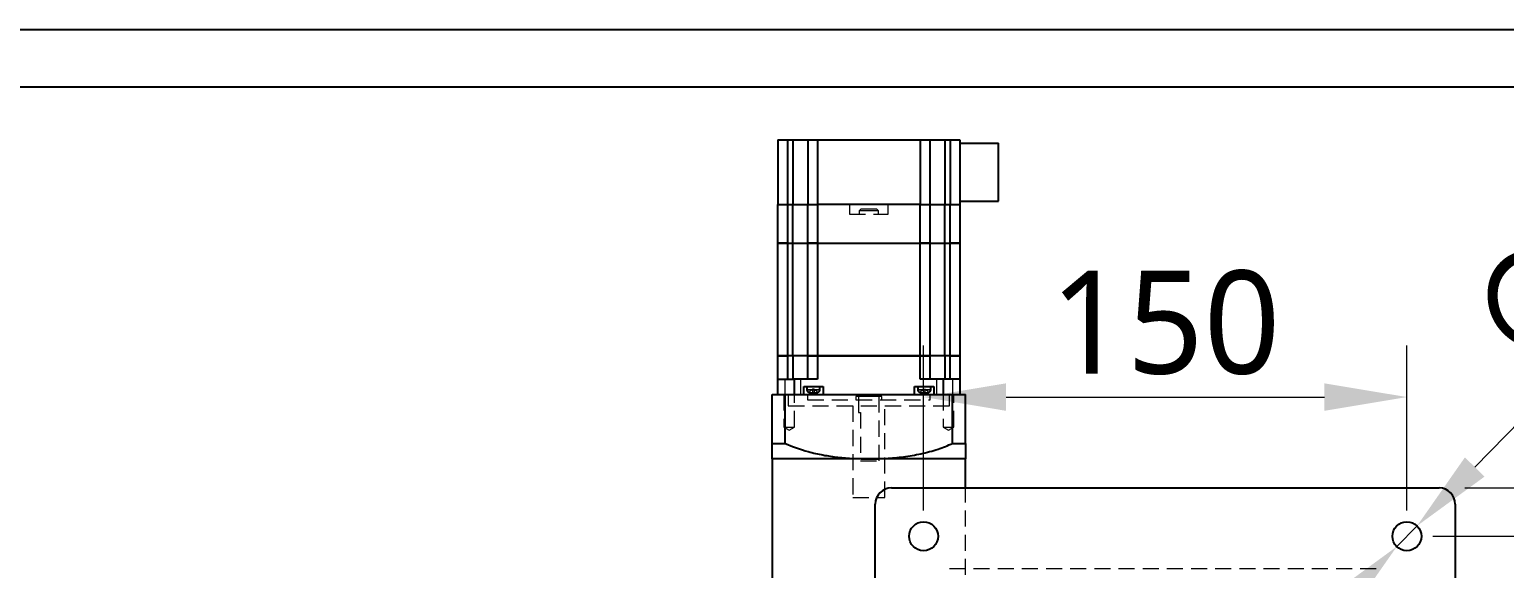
# Model space of a CAD drawing. Header units: millimetres. Extents: x -449 to 2916, y -1257 to 1632.
# Drawn here: x 1429.5 to 1887.3, y 1465.1 to 1632.3 of the extents above; entities that cross this region are included whole.
import ezdxf

# ---------------------------------------------------------------- set-up
doc = ezdxf.new("R2010")
doc.units = ezdxf.units.MM
doc.header["$PDSIZE"] = -1
doc.linetypes.add('HIDDEN', pattern=[0.075, 0.05, -0.025])
doc.layers.add('细线层', color=252, linetype='Continuous', lineweight=13)
doc.styles.add('wf', font='')
doc.styles.get('wf').set_extended_font_data('Microsoft YaHei')
doc.dimstyles.new('wf8', dxfattribs={"dimscale": 8, "dimtxt": 4, "dimasz": 3.2, "dimexe": 2, "dimexo": 1, "dimgap": 0.8, "dimtad": 1, "dimdec": 1, "dimdsep": 46, "dimtxsty": 'wf', "dimcen": 0, "dimclrd": 6, "dimclre": 6, "dimadec": 0, "dimazin": 0, "dimtm": 1e-09, "dimtfac": 0.7, "dimtdec": 1, "dimtmove": 0, "dimatfit": 3, "dimfxl": 0, "dimtolj": 1, "dimlwd": 13, "dimlwe": 13, "dimarcsym": 0})

# ---------------------------------------------------------------- blocks, each defined once
blk = doc.blocks.new('*D340')
at = {"color": 6, "lineweight": 13}
for p, q in [((1875.03, 1490.06), (2034.67, 1490.06)), ((2018.67, 1464.46), (2018.67, 1315.66)), ((1875.03, 1290.06), (2034.67, 1290.06))]:
    blk.add_line(p, q, dxfattribs=at)
at = {"color": 6}
for points in [[(2022.94, 1464.46), (2014.41, 1464.46), (2018.67, 1490.06)], [(2014.41, 1315.66), (2022.94, 1315.66), (2018.67, 1290.06)]]:
    blk.add_solid(points, dxfattribs=at)
at = {"layer": 'Defpoints', "color": 0}
for p in [(1867.03, 1490.06), (1867.03, 1290.06), (2018.67, 1290.06)]:
    blk.add_point(p, dxfattribs=at)
at = {"color": 0, "insert": (1995.74, 1390.06), "char_height": 32, "attachment_point": 5, "rotation": 90, "style": 'wf'}
blk.add_mtext('\\A1;200', dxfattribs=at)
blk = doc.blocks.new('*D342')
at = {"color": 6, "lineweight": 13}
for p, q in [((1865.03, 1475.06), (1970.24, 1475.06)), ((1954.24, 1449.46), (1954.24, 1330.66)), ((1865.03, 1305.06), (1970.24, 1305.06))]:
    blk.add_line(p, q, dxfattribs=at)
at = {"color": 6}
for points in [[(1958.5, 1449.46), (1949.97, 1449.46), (1954.24, 1475.06)], [(1949.97, 1330.66), (1958.5, 1330.66), (1954.24, 1305.06)]]:
    blk.add_solid(points, dxfattribs=at)
at = {"layer": 'Defpoints', "color": 0}
for p in [(1857.03, 1475.06), (1857.03, 1305.06), (1954.24, 1305.06)]:
    blk.add_point(p, dxfattribs=at)
at = {"color": 0, "insert": (1931.22, 1390.06), "char_height": 32, "attachment_point": 5, "rotation": 90, "style": 'wf'}
blk.add_mtext('\\A1;170', dxfattribs=at)
blk = doc.blocks.new('*D343')
at = {"color": 6, "lineweight": 13}
for p, q in [((1707.03, 1483.06), (1707.03, 1534.27)), ((1857.03, 1483.06), (1857.03, 1534.27)), ((1732.63, 1518.27), (1831.43, 1518.27))]:
    blk.add_line(p, q, dxfattribs=at)
at = {"color": 6}
for points in [[(1732.63, 1522.53), (1732.63, 1514), (1707.03, 1518.27)], [(1831.43, 1514), (1831.43, 1522.53), (1857.03, 1518.27)]]:
    blk.add_solid(points, dxfattribs=at)
at = {"layer": 'Defpoints', "color": 0}
for p in [(1857.03, 1518.27), (1707.03, 1475.06), (1857.03, 1475.06)]:
    blk.add_point(p, dxfattribs=at)
at = {"color": 0, "insert": (1782.03, 1541.3), "char_height": 32, "attachment_point": 5, "style": 'wf'}
blk.add_mtext('\\A1;150', dxfattribs=at)
blk = doc.blocks.new('*D350')
at = {"color": 6, "lineweight": 13}
for p, q in [((1947.67, 1567.59), (1878.09, 1496.56)), ((1853.88, 1471.85), (1860.18, 1478.28)), ((1835.97, 1453.56), (1818.05, 1435.27))]:
    blk.add_line(p, q, dxfattribs=at)
at = {"color": 6}
for points in [[(1875.04, 1499.55), (1881.14, 1493.58), (1860.18, 1478.28)], [(1839.01, 1450.57), (1832.92, 1456.54), (1853.88, 1471.85)]]:
    blk.add_solid(points, dxfattribs=at)
at = {"layer": 'Defpoints', "color": 0}
for p in [(1860.18, 1478.28), (1853.88, 1471.85)]:
    blk.add_point(p, dxfattribs=at)
at = {"color": 0, "insert": (1905.26, 1557.46), "char_height": 32, "attachment_point": 5, "rotation": 45.5905, "style": 'wf'}
blk.add_mtext('\\A1;∅9', dxfattribs=at)

msp = doc.modelspace()

# ---------------------------------------------------------------- linework, layer by layer
for p, q in [((1661.829, 1598.061), (1661.829, 1578.061)), ((1661.829, 1598.061), (1664.829, 1598.061)), ((1664.829, 1598.061), (1664.829, 1578.061)), ((1664.829, 1598.061), (1666.479, 1598.061)), ((1666.479, 1598.061), (1666.479, 1578.061)), ((1666.479, 1598.061), (1671.129, 1598.061)), ((1671.129, 1598.061), (1671.129, 1578.061)), ((1671.129, 1598.061), (1674.129, 1598.061)), ((1674.129, 1598.061), (1674.129, 1578.061)), ((1674.129, 1598.061), (1705.929, 1598.061)), ((1705.929, 1598.061), (1705.929, 1578.061)), ((1705.929, 1598.061), (1708.929, 1598.061)), ((1708.929, 1598.061), (1708.929, 1578.061)), ((1708.929, 1598.061), (1713.579, 1598.061)), ((1713.579, 1598.061), (1713.579, 1578.061)), ((1713.579, 1598.061), (1715.229, 1598.061)), ((1715.229, 1598.061), (1715.229, 1578.061)), ((1715.229, 1598.061), (1718.229, 1598.061)), ((1718.229, 1598.061), (1718.229, 1578.061)), ((1718.229, 1597.061), (1730.229, 1597.061)), ((1730.229, 1579.061), (1730.229, 1597.061)), ((1661.829, 1566.071), (1661.829, 1578.061)), ((1661.829, 1578.061), (1664.829, 1578.061)), ((1664.829, 1578.061), (1664.829, 1566.071)), ((1664.829, 1578.061), (1666.479, 1578.061)), ((1666.479, 1566.071), (1666.479, 1578.061)), ((1666.479, 1578.061), (1671.129, 1578.061)), ((1671.129, 1566.071), (1671.129, 1578.061)), ((1671.129, 1578.061), (1674.129, 1578.061)), ((1674.129, 1578.061), (1674.129, 1566.071)), ((1705.929, 1578.061), (1674.129, 1578.061)), ((1705.929, 1566.071), (1705.929, 1578.061)), ((1705.929, 1578.061), (1708.929, 1578.061)), ((1708.929, 1578.061), (1708.929, 1566.071)), ((1708.929, 1578.061), (1713.579, 1578.061)), ((1713.579, 1566.071), (1713.579, 1578.061)), ((1713.579, 1578.061), (1715.229, 1578.061)), ((1715.229, 1566.071), (1715.229, 1578.061)), ((1715.229, 1578.061), (1718.229, 1578.061)), ((1718.229, 1579.061), (1730.229, 1579.061)), ((1718.229, 1578.061), (1718.229, 1566.071)), ((1664.829, 1566.071), (1661.829, 1566.071)), ((1661.829, 1531.061), (1661.829, 1566.061)), ((1661.829, 1566.061), (1664.829, 1566.061)), ((1664.829, 1566.071), (1666.479, 1566.071)), ((1664.829, 1566.061), (1664.829, 1531.061)), ((1664.829, 1566.061), (1666.479, 1566.061)), ((1666.479, 1566.071), (1671.129, 1566.071)), ((1666.479, 1531.061), (1666.479, 1566.061)), ((1666.479, 1566.061), (1671.129, 1566.061)), ((1674.129, 1566.071), (1671.129, 1566.071)), ((1671.129, 1531.061), (1671.129, 1566.061)), ((1671.129, 1566.061), (1674.129, 1566.061)), ((1674.129, 1566.071), (1705.929, 1566.071)), ((1674.129, 1566.061), (1674.129, 1531.061)), ((1674.129, 1566.061), (1705.929, 1566.061)), ((1708.929, 1566.071), (1705.929, 1566.071)), ((1705.929, 1531.061), (1705.929, 1566.061)), ((1705.929, 1566.061), (1708.929, 1566.061)), ((1708.929, 1566.071), (1713.579, 1566.071)), ((1708.929, 1566.061), (1708.929, 1531.061)), ((1708.929, 1566.061), (1713.579, 1566.061)), ((1713.579, 1566.071), (1715.229, 1566.071)), ((1713.579, 1531.061), (1713.579, 1566.061)), ((1713.579, 1566.061), (1715.229, 1566.061)), ((1718.229, 1566.071), (1715.229, 1566.071)), ((1715.229, 1531.061), (1715.229, 1566.061)), ((1715.229, 1566.061), (1718.229, 1566.061)), ((1718.229, 1566.061), (1718.229, 1531.061)), ((1664.829, 1531.061), (1661.829, 1531.061)), ((1661.829, 1523.861), (1661.829, 1531.051)), ((1661.829, 1531.051), (1664.829, 1531.051)), ((1666.479, 1531.061), (1664.829, 1531.061)), ((1664.829, 1531.051), (1664.829, 1523.861)), ((1666.479, 1531.051), (1664.829, 1531.051)), ((1671.129, 1531.061), (1666.479, 1531.061)), ((1666.479, 1531.051), (1666.479, 1523.861)), ((1671.129, 1531.051), (1666.479, 1531.051)), ((1674.129, 1531.061), (1671.129, 1531.061)), ((1671.129, 1523.861), (1671.129, 1531.051)), ((1671.129, 1531.051), (1674.129, 1531.051)), ((1674.129, 1531.061), (1705.929, 1531.061)), ((1674.129, 1531.051), (1674.129, 1523.861)), ((1705.929, 1531.051), (1674.129, 1531.051)), ((1708.929, 1531.061), (1705.929, 1531.061)), ((1705.929, 1523.861), (1705.929, 1531.051)), ((1705.929, 1531.051), (1708.929, 1531.051)), ((1713.579, 1531.061), (1708.929, 1531.061)), ((1708.929, 1531.051), (1708.929, 1523.861)), ((1713.579, 1531.051), (1708.929, 1531.051)), ((1715.229, 1531.061), (1713.579, 1531.061)), ((1713.579, 1531.051), (1713.579, 1523.861)), ((1715.229, 1531.051), (1713.579, 1531.051)), ((1718.229, 1531.061), (1715.229, 1531.061)), ((1715.229, 1523.861), (1715.229, 1531.051)), ((1715.229, 1531.051), (1718.229, 1531.051)), ((1718.229, 1531.051), (1718.229, 1523.861)), ((1661.829, 1519.061), (1661.829, 1523.861)), ((1661.829, 1523.861), (1666.829, 1523.861)), ((1666.829, 1523.861), (1666.829, 1519.061)), ((1674.129, 1523.861), (1666.829, 1523.861)), ((1669.829, 1521.561), (1675.829, 1521.561)), ((1669.829, 1519.061), (1669.829, 1521.561)), ((1670.829, 1521.561), (1670.829, 1520.561)), ((1674.829, 1520.561), (1674.829, 1521.561)), ((1675.829, 1521.561), (1675.829, 1519.061)), ((1704.229, 1521.561), (1710.229, 1521.561)), ((1704.229, 1519.061), (1704.229, 1521.561)), ((1705.229, 1521.561), (1705.229, 1520.561)), ((1713.229, 1523.861), (1705.929, 1523.861)), ((1709.229, 1520.561), (1709.229, 1521.561)), ((1710.229, 1521.561), (1710.229, 1519.061)), ((1713.229, 1519.061), (1713.229, 1523.861)), ((1718.229, 1523.861), (1713.229, 1523.861)), ((1718.229, 1523.861), (1718.229, 1519.061)), ((1660.029, 1519.061), (1664.029, 1519.061)), ((1660.029, 1503.855), (1660.029, 1519.061)), ((1664.029, 1503.855), (1664.029, 1519.061)), ((1664.029, 1519.061), (1716.029, 1519.061)), ((1671.553, 1519.604), (1671.849, 1519.561)), ((1672.625, 1519.561), (1672.625, 1519.615)), ((1673.033, 1519.615), (1673.033, 1519.561)), ((1673.809, 1519.561), (1674.105, 1519.604)), ((1705.953, 1519.604), (1706.249, 1519.561)), ((1707.025, 1519.561), (1707.025, 1519.615)), ((1707.433, 1519.615), (1707.433, 1519.561)), ((1708.209, 1519.561), (1708.505, 1519.604)), ((1716.029, 1503.855), (1716.029, 1519.061)), ((1716.029, 1519.061), (1720.029, 1519.061)), ((1720.029, 1503.855), (1720.029, 1519.061)), ((1660.029, 1503.855), (1664.029, 1503.855)), ((1716.029, 1503.855), (1720.029, 1503.855)), ((1660.029, 1499.061), (1660.029, 1443.061)), ((1690.029, 1499.061), (1660.029, 1499.061)), ((1720.029, 1499.061), (1690.029, 1499.061)), ((1720.029, 1490.061), (1720.029, 1499.061)), ((1697.029, 1490.061), (1867.029, 1490.061)), ((1692.029, 1295.061), (1692.029, 1485.061)), ((1872.029, 1485.061), (1872.029, 1295.061))]:
    msp.add_line(p, q)
at = {"color": 8, "linetype": 'Continuous', "lineweight": 15}
for p, q in [((1670.829, 1520.561), (1674.829, 1520.561)), ((1705.229, 1520.561), (1709.229, 1520.561))]:
    msp.add_line(p, q, dxfattribs=at)
at = {"color": 0, "linetype": 'ByBlock', "lineweight": 25}
for points in [[(997.065, 426.42), (997.065, 1632.349), (2724.888, 1632.349), (2724.888, 426.42)], [(1014.81, 444.165), (1014.81, 1614.603), (2707.143, 1614.603), (2707.143, 444.165)]]:
    msp.add_lwpolyline(points, close=True, dxfattribs=at)
for centre in [(1707.029, 1475.061), (1857.029, 1475.061)]:
    msp.add_circle(centre, 4.5)
for centre, radius, start, end in [((1671.829, 1520.561), 1, 180, 253.91564), ((1673.829, 1520.561), 1, 286.1014, 0), ((1706.229, 1520.561), 1, 180, 253.91564), ((1708.229, 1520.561), 1, 286.1014, 0), ((1697.029, 1485.061), 5, 90, 180), ((1867.029, 1485.061), 5, 0, 90)]:
    msp.add_arc(centre, radius, start, end)
for points, knots in [([(1671.849, 1519.561), (1671.875, 1519.561), (1671.93, 1519.561), (1672.111, 1519.561), (1672.347, 1519.561), (1672.533, 1519.561), (1672.625, 1519.561)], [0, 0, 0, 0, 0.2446247, 0.5000067, 0.755385, 1, 1, 1, 1]), ([(1673.033, 1519.561), (1673.124, 1519.561), (1673.311, 1519.561), (1673.547, 1519.561), (1673.728, 1519.561), (1673.782, 1519.561), (1673.809, 1519.561)], [0, 0, 0, 0, 0.244615, 0.4999933, 0.7553753, 1, 1, 1, 1]), ([(1706.249, 1519.561), (1706.275, 1519.561), (1706.33, 1519.561), (1706.511, 1519.561), (1706.747, 1519.561), (1706.933, 1519.561), (1707.025, 1519.561)], [0, 0, 0, 0, 0.2446247, 0.5000067, 0.755385, 1, 1, 1, 1]), ([(1707.433, 1519.561), (1707.524, 1519.561), (1707.711, 1519.561), (1707.947, 1519.561), (1708.128, 1519.561), (1708.182, 1519.561), (1708.209, 1519.561)], [0, 0, 0, 0, 0.244615, 0.4999933, 0.7553753, 1, 1, 1, 1]), ([(1660.029, 1499.061), (1660.029, 1499.091), (1660.029, 1499.152), (1660.029, 1499.677), (1660.029, 1500.606), (1660.029, 1501.948), (1660.029, 1503.248), (1660.029, 1503.855)], [0, 0, 0, 0, 0.2022883, 0.4045414, 0.6114955, 0.8183497, 1, 1, 1, 1]), ([(1664.029, 1503.855), (1666.401, 1502.934), (1670.239, 1501.443), (1675.799, 1500.241), (1682.063, 1499.283), (1686.831, 1499.15), (1690.029, 1499.061)], [0, 0, 0, 0, 0.2863045, 0.4630912, 0.6399271, 1, 1, 1, 1]), ([(1690.029, 1499.061), (1691.824, 1499.091), (1695.414, 1499.152), (1700.822, 1499.677), (1706.212, 1500.606), (1711.338, 1501.948), (1714.534, 1503.248), (1716.029, 1503.855)], [0, 0, 0, 0, 0.2022882, 0.4045415, 0.6114951, 0.8183493, 1, 1, 1, 1]), ([(1720.029, 1503.855), (1720.029, 1502.934), (1720.029, 1501.443), (1720.029, 1500.241), (1720.029, 1499.283), (1720.029, 1499.15), (1720.029, 1499.061)], [0, 0, 0, 0, 0.28630408, 0.4630908, 0.63992699, 1, 1, 1, 1])]:
    msp.add_open_spline(points, degree=3, knots=knots)
for points in [[(1672.625, 1519.615), (1672.693, 1519.612), (1672.829, 1519.607), (1672.965, 1519.612), (1673.033, 1519.615)], [(1707.025, 1519.615), (1707.093, 1519.612), (1707.229, 1519.607), (1707.365, 1519.612), (1707.433, 1519.615)]]:
    msp.add_open_spline(points, degree=3)
at = {"layer": '细线层', "color": 252, "linetype": 'HIDDEN', "lineweight": 0, "ltscale": 100}
for p, q in [((1664.829, 1598.061), (1664.829, 1578.061)), ((1666.479, 1598.061), (1666.479, 1578.061)), ((1674.129, 1598.061), (1674.129, 1578.061)), ((1705.929, 1598.061), (1705.929, 1578.061)), ((1713.579, 1598.061), (1713.579, 1578.061)), ((1715.229, 1598.061), (1715.229, 1578.061)), ((1664.829, 1566.071), (1664.829, 1578.061)), ((1666.479, 1566.071), (1666.479, 1578.061)), ((1674.129, 1566.071), (1674.129, 1578.061)), ((1684.029, 1578.061), (1684.029, 1575.061)), ((1684.029, 1575.061), (1696.029, 1575.061)), ((1687.529, 1576.561), (1687.029, 1576.061)), ((1690.029, 1576.061), (1687.029, 1576.061)), ((1687.029, 1576.061), (1687.029, 1575.061)), ((1690.029, 1576.561), (1687.529, 1576.561)), ((1692.529, 1576.561), (1690.029, 1576.561)), ((1693.029, 1576.061), (1690.029, 1576.061)), ((1693.029, 1576.061), (1692.529, 1576.561)), ((1693.029, 1575.061), (1693.029, 1576.061)), ((1696.029, 1575.061), (1696.029, 1578.061)), ((1705.929, 1578.061), (1705.929, 1566.071)), ((1713.579, 1566.071), (1713.579, 1578.061)), ((1715.229, 1578.061), (1715.229, 1566.071)), ((1664.829, 1531.061), (1664.829, 1566.061)), ((1666.479, 1566.061), (1666.479, 1531.061)), ((1674.129, 1531.061), (1674.129, 1566.061)), ((1705.929, 1566.061), (1705.929, 1531.061)), ((1713.579, 1531.061), (1713.579, 1566.061)), ((1715.229, 1566.061), (1715.229, 1531.061)), ((1664.829, 1523.861), (1664.829, 1531.051)), ((1666.479, 1531.051), (1666.479, 1523.861)), ((1674.129, 1523.861), (1674.129, 1531.051)), ((1705.929, 1531.051), (1705.929, 1523.861)), ((1713.579, 1531.051), (1713.579, 1523.861)), ((1715.229, 1531.051), (1715.229, 1523.861)), ((1663.979, 1523.861), (1663.979, 1519.061)), ((1666.829, 1519.061), (1666.829, 1523.861)), ((1668.979, 1519.061), (1668.979, 1523.861)), ((1674.829, 1520.561), (1670.829, 1520.561)), ((1672.829, 1520.561), (1670.829, 1520.561)), ((1672.553, 1520.761), (1671.553, 1519.761)), ((1672.625, 1520.761), (1672.553, 1520.761)), ((1672.625, 1519.761), (1672.625, 1520.761)), ((1673.033, 1520.761), (1672.625, 1520.761)), ((1674.829, 1520.561), (1672.829, 1520.561)), ((1673.033, 1520.761), (1673.033, 1519.761)), ((1673.105, 1520.761), (1673.033, 1520.761)), ((1674.105, 1519.761), (1673.105, 1520.761)), ((1709.229, 1520.561), (1705.229, 1520.561)), ((1707.229, 1520.561), (1705.229, 1520.561)), ((1706.953, 1520.761), (1705.953, 1519.761)), ((1706.953, 1520.761), (1707.025, 1520.761)), ((1707.025, 1519.761), (1707.025, 1520.761)), ((1707.025, 1520.761), (1707.433, 1520.761)), ((1709.229, 1520.561), (1707.229, 1520.561)), ((1707.433, 1520.761), (1707.433, 1519.761)), ((1707.433, 1520.761), (1707.505, 1520.761)), ((1708.505, 1519.761), (1707.505, 1520.761)), ((1711.079, 1523.861), (1711.079, 1519.061)), ((1713.229, 1523.861), (1713.229, 1519.061)), ((1716.079, 1519.061), (1716.079, 1523.861)), ((1663.63, 1519.061), (1663.63, 1508.961)), ((1665.029, 1519.061), (1665.029, 1515.561)), ((1665.029, 1515.561), (1715.029, 1515.561)), ((1666.93, 1508.961), (1666.93, 1519.061)), ((1671.029, 1519.061), (1671.029, 1517.461)), ((1671.029, 1517.461), (1709.029, 1517.461)), ((1671.553, 1519.604), (1671.553, 1519.761)), ((1672.625, 1519.761), (1673.033, 1519.761)), ((1672.625, 1519.615), (1672.625, 1519.761)), ((1673.033, 1519.615), (1673.033, 1519.761)), ((1674.105, 1519.604), (1674.105, 1519.761)), ((1685.029, 1515.561), (1685.029, 1487.061)), ((1690.029, 1518.461), (1686.029, 1518.461)), ((1686.029, 1518.461), (1686.029, 1517.461)), ((1686.854, 1518.461), (1686.854, 1513.461)), ((1694.029, 1518.461), (1690.029, 1518.461)), ((1693.204, 1498.461), (1693.204, 1518.461)), ((1694.029, 1517.461), (1694.029, 1518.461)), ((1695.029, 1487.061), (1695.029, 1515.561)), ((1705.953, 1519.604), (1705.953, 1519.761)), ((1707.433, 1519.761), (1707.025, 1519.761)), ((1707.025, 1519.615), (1707.025, 1519.761)), ((1707.433, 1519.615), (1707.433, 1519.761)), ((1708.505, 1519.604), (1708.505, 1519.761)), ((1709.029, 1517.461), (1709.029, 1519.061)), ((1713.128, 1519.061), (1713.128, 1508.961)), ((1715.029, 1515.561), (1715.029, 1519.061)), ((1716.428, 1508.961), (1716.428, 1519.061)), ((1686.854, 1513.461), (1687.429, 1513.461)), ((1687.429, 1513.461), (1687.429, 1498.461)), ((1663.63, 1508.961), (1666.93, 1508.961)), ((1663.63, 1508.961), (1665.28, 1507.97)), ((1665.28, 1507.97), (1666.93, 1508.961)), ((1713.128, 1508.961), (1716.428, 1508.961)), ((1713.128, 1508.961), (1714.778, 1507.97)), ((1714.778, 1507.97), (1716.428, 1508.961)), ((1687.429, 1498.461), (1693.204, 1498.461)), ((1720.029, 1448.061), (1720.029, 1490.061)), ((1685.029, 1487.061), (1695.029, 1487.061)), ((1715.029, 1465.061), (1849.029, 1465.061))]:
    msp.add_line(p, q, dxfattribs=at)

# ---------------------------------------------------------------- dimensions: what is measured, and where the dimension line sits
dim = msp.add_diameter_dim_2p(p1=(1853.88, 1471.846), p2=(1860.178, 1478.276), dimstyle='wf8', override={"dimtxsty": 'wf'})
dim.commit()
dim.dimension.update_dxf_attribs({"geometry": '*D350', "text_midpoint": (1905.255, 1557.461)})
dim = msp.add_linear_dim(base=(1857.029, 1518.265), p1=(1707.029, 1475.061), p2=(1857.029, 1475.061), dimstyle='wf8', override={"dimtxsty": 'wf'})
dim.commit()
dim.dimension.update_dxf_attribs({"geometry": '*D343', "text_midpoint": (1782.029, 1541.295)})
for base, p1, p2, picture, middle in [((2018.675, 1290.061), (1867.029, 1490.061), (1867.029, 1290.061), '*D340', (1995.738, 1390.061)), ((1954.237, 1305.061), (1857.029, 1475.061), (1857.029, 1305.061), '*D342', (1931.217, 1390.061))]:
    dim = msp.add_linear_dim(base=base, p1=p1, p2=p2, angle=90, dimstyle='wf8', override={"dimtxsty": 'wf'})
    dim.commit()
    dim.dimension.update_dxf_attribs({"geometry": picture, "text_midpoint": middle})

doc.saveas('drawing.dxf')
